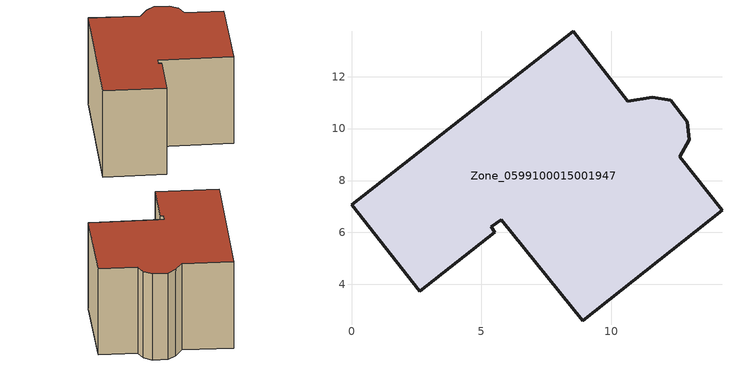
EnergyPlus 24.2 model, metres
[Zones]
Zone_0599100015001947
 floor ground (C_G): 5.77,6.5 5.38,6.22 5.51,6.01 2.63,3.74 0,7.07 8.53,13.76 10.63,11.05 11.57,11.21 12.29,11.09 12.93,10.26 13,9.57 12.64,8.92 14.26,6.85 8.9,2.59 z0.81
 wall outside (C_F): 13,9.57 12.93,10.26 12.29,11.09 11.57,11.21 10.63,11.05 8.53,13.76 0,7.07 2.63,3.74 5.51,6.01 5.38,6.22 5.77,6.5 8.9,2.59 14.26,6.85 12.64,8.92 13,9.57 z0.81:7.14
 roof outside (C_R): 5.38,6.22 5.77,6.5 8.9,2.59 14.26,6.85 12.64,8.92 13,9.57 12.93,10.26 12.29,11.09 11.57,11.21 10.63,11.05 8.53,13.76 0,7.07 2.63,3.74 5.51,6.01 z7.14
[BUILDING]
Pand.0599100015001947: North Axis=0; Terrain=City; Loads Convergence Tolerance Value=0.04; Temperature Convergence Tolerance Value=0.4; Solar Distribution=FullExterior; Maximum Number of Warmup Days=25; Minimum Number of Warmup Days=1
[Site:Location]
Rotterdam.The.Hague.AP_ZH_NLD Design_Conditions: Latitude=51.96; Longitude=4.45; Time Zone=1; Elevation=-4.5
[SITE:GROUNDTEMPERATURE:BUILDINGSURFACE]
18, 18, 18, 18, 18, 18, 18, 18, 18, 18, 18, 18
[MATERIAL] Thermal Absorptance=0.9; Solar Absorptance=0.7; Visible Absorptance=0.7
Name | Roughness | Thickness | Conductivity | Density | Specific Heat
G.TI.1975-1991 | MediumSmooth | 0.15 | 0.288461 | 540 | 1210
F.TI.1975-1991 | Rough | 0.3 | 0.230769 | 1920 | 840
R.TI.1975-1991 | MediumRough | 0.2 | 0.153846 | 1500 | 1000
[CONSTRUCTION]
C_G: G.TI.1975-1991
C_F: F.TI.1975-1991
C_R: R.TI.1975-1991
[ZONE]
Zone_0599100015001947: Type=1; Multiplier=1; Ceiling Height=Autocalculate; Volume=Autocalculate; Floor Area=autocalculate; Part of Total Floor Area=Yes
[ZONEINFILTRATION:DESIGNFLOWRATE]
Infil_Zone_0599100015001947: Zone or ZoneList or Space or SpaceList=Zone_0599100015001947; Schedule=AlwaysOn; Design Flow Rate Calculation Method=Flow/Area; Flow Rate per Floor Area=0.003; Constant Term Coefficient=1; Temperature Term Coefficient=0; Velocity Term Coefficient=0; Velocity Squared Term Coefficient=0
[HVACTEMPLATE:ZONE:IDEALLOADSAIRSYSTEM]
Zone_0599100015001947: Maximum Heating Supply Air Temperature=50; Minimum Cooling Supply Air Temperature=13; Maximum Heating Supply Air Humidity Ratio=0.0156; Minimum Cooling Supply Air Humidity Ratio=0.0077; Heating Limit=NoLimit; Cooling Limit=NoLimit; Dehumidification Control Type=ConstantSensibleHeatRatio; Cooling Sensible Heat Ratio=0.7; Dehumidification Setpoint=60; Humidification Control Type=None; Humidification Setpoint=30; Outdoor Air Method=None; Outdoor Air Flow Rate per Person=0.00944; Outdoor Air Flow Rate per Zone Floor Area=0; Outdoor Air Flow Rate per Zone=0; Demand Controlled Ventilation Type=None; Outdoor Air Economizer Type=NoEconomizer; Heat Recovery Type=None; Sensible Heat Recovery Effectiveness=0.7; Latent Heat Recovery Effectiveness=0.65
[ZONECONTROL:THERMOSTAT]
ThermostatControl_Zone_0599100015001947: Zone or ZoneList=Zone_0599100015001947; Control Type Schedule=DualSetpointControlType; Control 1=Thermostat_Zone_0599100015001947; Temperature Difference Between Cutout And Setpoint=0
[THERMOSTATSETPOINT:DUALSETPOINT]
Thermostat_Zone_0599100015001947: Heating Setpoint Temperature Schedule=HeatingSetpoint_Zone_0599100015001947; Cooling Setpoint Temperature Schedule=CoolingSetpoint_Zone_0599100015001947
[SCHEDULE:COMPACT]
HeatingSetpoint_Zone_0599100015001947: Through: 12/31, For: AllDays, Until: 24:00, 21
CoolingSetpoint_Zone_0599100015001947: Through: 12/31, For: AllDays, Until: 24:00, 24
DualSetpointControlType: Through: 12/31, For: AllDays, Until: 24:00, 4
AlwaysOn: Through: 12/31, For: AllDays, Until: 24:00, 1
